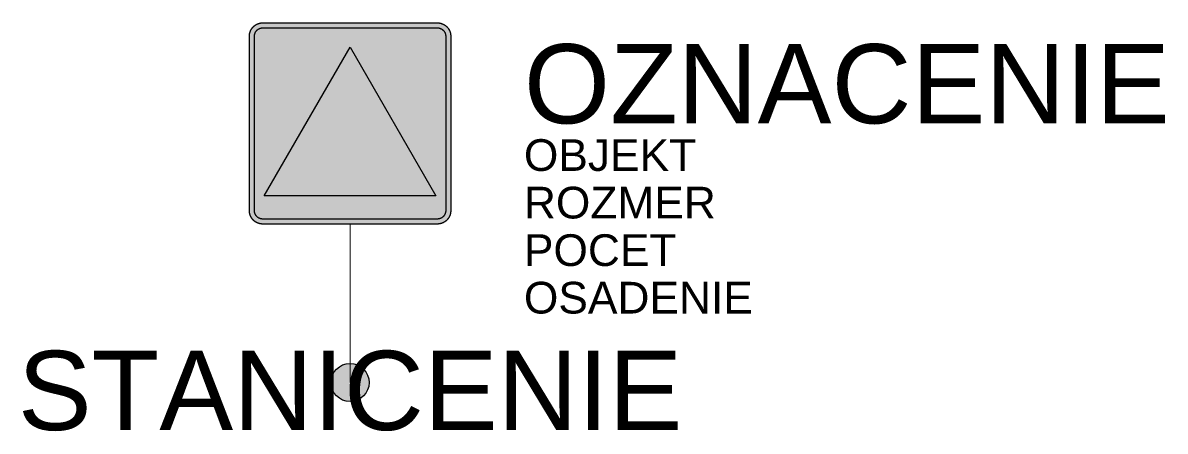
# Model space of a CAD drawing. Header units: metres. Extents: x -10.3 to 25.7, y -1.5 to 11.4.
import ezdxf
from ezdxf.enums import TextEntityAlignment as Align

# ---------------------------------------------------------------- set-up
doc = ezdxf.new("R2010")
doc.units = ezdxf.units.M
doc.layers.get('Defpoints').update_dxf_attribs({"color": 140, "lineweight": 5})
doc.styles.get("Standard").update_dxf_attribs({"font": 'arial.ttf'})

msp = doc.modelspace()

# ---------------------------------------------------------------- hatches: boundary and pattern name
at = {"true_color": 0xf1efea}
for points in [[(-2.752, 5), (-2.757, 5), (-2.762, 5), (-2.767, 5), (-2.773, 5), (-2.778, 5.001), (-2.783, 5.001), (-2.788, 5.002), (-2.793, 5.002), (-2.799, 5.003), (-2.804, 5.003), (-2.809, 5.004), (-2.814, 5.005), (-2.819, 5.005), (-2.824, 5.006), (-2.83, 5.007), (-2.835, 5.008), (-2.84, 5.009), (-2.845, 5.01), (-2.85, 5.012), (-2.855, 5.013), (-2.86, 5.014), (-2.865, 5.015), (-2.87, 5.017), (-2.875, 5.018), (-2.88, 5.02), (-2.885, 5.021), (-2.89, 5.023), (-2.894, 5.025), (-2.899, 5.027), (-2.904, 5.028), (-2.909, 5.03), (-2.914, 5.032), (-2.918, 5.034), (-2.923, 5.036), (-2.928, 5.038), (-2.933, 5.041), (-2.937, 5.043), (-2.942, 5.045), (-2.946, 5.047), (-2.951, 5.05), (-2.956, 5.052), (-2.96, 5.055), (-2.965, 5.057), (-2.969, 5.06), (-2.973, 5.063), (-2.978, 5.065), (-2.982, 5.068), (-2.987, 5.071), (-2.991, 5.074), (-2.995, 5.077), (-2.999, 5.08), (-3.004, 5.083), (-3.008, 5.086), (-3.012, 5.089), (-3.016, 5.093), (-3.02, 5.096), (-3.024, 5.099), (-3.028, 5.103), (-3.032, 5.106), (-3.036, 5.109), (-3.04, 5.113), (-3.044, 5.117), (-3.047, 5.12), (-3.051, 5.124), (-3.055, 5.128), (-3.058, 5.131), (-3.062, 5.135), (-3.065, 5.139), (-3.069, 5.143), (-3.072, 5.147), (-3.076, 5.151), (-3.079, 5.155), (-3.082, 5.159), (-3.086, 5.163), (-3.089, 5.167), (-3.092, 5.171), (-3.095, 5.176), (-3.098, 5.18), (-3.101, 5.184), (-3.104, 5.188), (-3.107, 5.193), (-3.109, 5.197), (-3.112, 5.201), (-3.115, 5.206), (-3.118, 5.21), (-3.12, 5.215), (-3.123, 5.219), (-3.125, 5.224), (-3.128, 5.229), (-3.13, 5.233), (-3.132, 5.238), (-3.134, 5.242), (-3.137, 5.247), (-3.139, 5.252), (-3.141, 5.256), (-3.143, 5.261), (-3.145, 5.266), (-3.147, 5.271), (-3.148, 5.276), (-3.15, 5.281), (-3.152, 5.285), (-3.154, 5.29), (-3.155, 5.295), (-3.157, 5.3), (-3.158, 5.305), (-3.16, 5.31), (-3.161, 5.315), (-3.162, 5.32), (-3.164, 5.325), (-3.165, 5.33), (-3.166, 5.335), (-3.167, 5.34), (-3.168, 5.345), (-3.169, 5.351), (-3.17, 5.356), (-3.17, 5.361), (-3.171, 5.366), (-3.172, 5.371), (-3.172, 5.376), (-3.173, 5.381), (-3.173, 5.387), (-3.174, 5.392), (-3.174, 5.397), (-3.174, 5.402), (-3.175, 5.408), (-3.175, 5.413), (-3.175, 5.418), (-3.175, 5.423), (-3.175, 10.927), (-3.175, 10.932), (-3.175, 10.937), (-3.175, 10.942), (-3.174, 10.948), (-3.174, 10.953), (-3.174, 10.958), (-3.173, 10.963), (-3.173, 10.968), (-3.172, 10.974), (-3.172, 10.979), (-3.171, 10.984), (-3.17, 10.989), (-3.17, 10.994), (-3.169, 10.999), (-3.168, 11.004), (-3.167, 11.01), (-3.166, 11.015), (-3.165, 11.02), (-3.164, 11.025), (-3.162, 11.03), (-3.161, 11.035), (-3.16, 11.04), (-3.158, 11.045), (-3.157, 11.05), (-3.155, 11.055), (-3.154, 11.06), (-3.152, 11.064), (-3.15, 11.069), (-3.148, 11.074), (-3.147, 11.079), (-3.145, 11.084), (-3.143, 11.089), (-3.141, 11.093), (-3.139, 11.098), (-3.137, 11.103), (-3.134, 11.108), (-3.132, 11.112), (-3.13, 11.117), (-3.128, 11.121), (-3.125, 11.126), (-3.123, 11.131), (-3.12, 11.135), (-3.118, 11.14), (-3.115, 11.144), (-3.112, 11.148), (-3.109, 11.153), (-3.107, 11.157), (-3.104, 11.161), (-3.101, 11.166), (-3.098, 11.17), (-3.095, 11.174), (-3.092, 11.178), (-3.089, 11.183), (-3.086, 11.187), (-3.082, 11.191), (-3.079, 11.195), (-3.076, 11.199), (-3.072, 11.203), (-3.069, 11.207), (-3.065, 11.211), (-3.062, 11.215), (-3.058, 11.218), (-3.055, 11.222), (-3.051, 11.226), (-3.047, 11.23), (-3.044, 11.233), (-3.04, 11.237), (-3.036, 11.24), (-3.032, 11.244), (-3.028, 11.247), (-3.024, 11.251), (-3.02, 11.254), (-3.016, 11.257), (-3.012, 11.261), (-3.008, 11.264), (-3.004, 11.267), (-2.999, 11.27), (-2.995, 11.273), (-2.991, 11.276), (-2.987, 11.279), (-2.982, 11.282), (-2.978, 11.284), (-2.973, 11.287), (-2.969, 11.29), (-2.965, 11.293), (-2.96, 11.295), (-2.956, 11.298), (-2.951, 11.3), (-2.946, 11.302), (-2.942, 11.305), (-2.937, 11.307), (-2.933, 11.309), (-2.928, 11.312), (-2.923, 11.314), (-2.918, 11.316), (-2.914, 11.318), (-2.909, 11.32), (-2.904, 11.322), (-2.899, 11.323), (-2.894, 11.325), (-2.89, 11.327), (-2.885, 11.329), (-2.88, 11.33), (-2.875, 11.332), (-2.87, 11.333), (-2.865, 11.335), (-2.86, 11.336), (-2.855, 11.337), (-2.85, 11.338), (-2.845, 11.34), (-2.84, 11.341), (-2.835, 11.342), (-2.83, 11.343), (-2.824, 11.344), (-2.819, 11.345), (-2.814, 11.345), (-2.809, 11.346), (-2.804, 11.347), (-2.799, 11.347), (-2.793, 11.348), (-2.788, 11.348), (-2.783, 11.349), (-2.778, 11.349), (-2.773, 11.349), (-2.767, 11.35), (-2.762, 11.35), (-2.757, 11.35), (-2.752, 11.35), (2.752, 11.35), (2.757, 11.35), (2.762, 11.35), (2.767, 11.35), (2.773, 11.349), (2.778, 11.349), (2.783, 11.349), (2.788, 11.348), (2.793, 11.348), (2.799, 11.347), (2.804, 11.347), (2.809, 11.346), (2.814, 11.345), (2.819, 11.345), (2.824, 11.344), (2.83, 11.343), (2.835, 11.342), (2.84, 11.341), (2.845, 11.34), (2.85, 11.338), (2.855, 11.337), (2.86, 11.336), (2.865, 11.335), (2.87, 11.333), (2.875, 11.332), (2.88, 11.33), (2.885, 11.329), (2.89, 11.327), (2.894, 11.325), (2.899, 11.323), (2.904, 11.322), (2.909, 11.32), (2.914, 11.318), (2.918, 11.316), (2.923, 11.314), (2.928, 11.312), (2.933, 11.309), (2.937, 11.307), (2.942, 11.305), (2.946, 11.302), (2.951, 11.3), (2.956, 11.298), (2.96, 11.295), (2.965, 11.293), (2.969, 11.29), (2.973, 11.287), (2.978, 11.284), (2.982, 11.282), (2.987, 11.279), (2.991, 11.276), (2.995, 11.273), (2.999, 11.27), (3.003, 11.267), (3.008, 11.264), (3.012, 11.261), (3.016, 11.257), (3.02, 11.254), (3.024, 11.251), (3.028, 11.247), (3.032, 11.244), (3.036, 11.24), (3.04, 11.237), (3.044, 11.233), (3.047, 11.23), (3.051, 11.226), (3.055, 11.222), (3.058, 11.218), (3.062, 11.215), (3.065, 11.211), (3.069, 11.207), (3.072, 11.203), (3.076, 11.199), (3.079, 11.195), (3.082, 11.191), (3.086, 11.187), (3.089, 11.183), (3.092, 11.178), (3.095, 11.174), (3.098, 11.17), (3.101, 11.166), (3.104, 11.161), (3.107, 11.157), (3.109, 11.153), (3.112, 11.148), (3.115, 11.144), (3.118, 11.14), (3.12, 11.135), (3.123, 11.131), (3.125, 11.126), (3.128, 11.121), (3.13, 11.117), (3.132, 11.112), (3.134, 11.108), (3.137, 11.103), (3.139, 11.098), (3.141, 11.093), (3.143, 11.089), (3.145, 11.084), (3.147, 11.079), (3.148, 11.074), (3.15, 11.069), (3.152, 11.064), (3.154, 11.06), (3.155, 11.055), (3.157, 11.05), (3.158, 11.045), (3.16, 11.04), (3.161, 11.035), (3.162, 11.03), (3.163, 11.025), (3.165, 11.02), (3.166, 11.015), (3.167, 11.01), (3.168, 11.004), (3.169, 10.999), (3.17, 10.994), (3.17, 10.989), (3.171, 10.984), (3.172, 10.979), (3.172, 10.974), (3.173, 10.968), (3.173, 10.963), (3.174, 10.958), (3.174, 10.953), (3.174, 10.948), (3.175, 10.942), (3.175, 10.937), (3.175, 10.932), (3.175, 10.927), (3.175, 5.423), (3.175, 5.418), (3.175, 5.413), (3.175, 5.408), (3.174, 5.402), (3.174, 5.397), (3.174, 5.392), (3.173, 5.387), (3.173, 5.381), (3.172, 5.376), (3.172, 5.371), (3.171, 5.366), (3.17, 5.361), (3.17, 5.356), (3.169, 5.351), (3.168, 5.345), (3.167, 5.34), (3.166, 5.335), (3.165, 5.33), (3.163, 5.325), (3.162, 5.32), (3.161, 5.315), (3.16, 5.31), (3.158, 5.305), (3.157, 5.3), (3.155, 5.295), (3.154, 5.29), (3.152, 5.285), (3.15, 5.281), (3.148, 5.276), (3.147, 5.271), (3.145, 5.266), (3.143, 5.261), (3.141, 5.256), (3.139, 5.252), (3.137, 5.247), (3.134, 5.242), (3.132, 5.238), (3.13, 5.233), (3.128, 5.229), (3.125, 5.224), (3.123, 5.219), (3.12, 5.215), (3.118, 5.21), (3.115, 5.206), (3.112, 5.201), (3.109, 5.197), (3.107, 5.193), (3.104, 5.188), (3.101, 5.184), (3.098, 5.18), (3.095, 5.176), (3.092, 5.171), (3.089, 5.167), (3.086, 5.163), (3.082, 5.159), (3.079, 5.155), (3.076, 5.151), (3.072, 5.147), (3.069, 5.143), (3.065, 5.139), (3.062, 5.135), (3.058, 5.131), (3.055, 5.128), (3.051, 5.124), (3.047, 5.12), (3.044, 5.117), (3.04, 5.113), (3.036, 5.109), (3.032, 5.106), (3.028, 5.103), (3.024, 5.099), (3.02, 5.096), (3.016, 5.093), (3.012, 5.089), (3.008, 5.086), (3.003, 5.083), (2.999, 5.08), (2.995, 5.077), (2.991, 5.074), (2.987, 5.071), (2.982, 5.068), (2.978, 5.065), (2.973, 5.063), (2.969, 5.06), (2.965, 5.057), (2.96, 5.055), (2.956, 5.052), (2.951, 5.05), (2.946, 5.047), (2.942, 5.045), (2.937, 5.043), (2.933, 5.041), (2.928, 5.038), (2.923, 5.036), (2.918, 5.034), (2.914, 5.032), (2.909, 5.03), (2.904, 5.028), (2.899, 5.027), (2.894, 5.025), (2.89, 5.023), (2.885, 5.021), (2.88, 5.02), (2.875, 5.018), (2.87, 5.017), (2.865, 5.015), (2.86, 5.014), (2.855, 5.013), (2.85, 5.012), (2.845, 5.01), (2.84, 5.009), (2.835, 5.008), (2.83, 5.007), (2.824, 5.006), (2.819, 5.005), (2.814, 5.005), (2.809, 5.004), (2.804, 5.003), (2.799, 5.003), (2.793, 5.002), (2.788, 5.002), (2.783, 5.001), (2.778, 5.001), (2.773, 5), (2.767, 5), (2.762, 5), (2.757, 5), (2.752, 5)], [(-2.709, 5.889), (0, 10.582), (2.709, 5.889)]]:
    msp.add_hatch(color=7, dxfattribs=at).paths.add_polyline_path(points)
at = {"true_color": 0x005b8c}
msp.add_hatch(color=146, dxfattribs=at).paths.add_polyline_path([(-2.752, 5.159), (-2.759, 5.159), (-2.765, 5.159), (-2.772, 5.159), (-2.779, 5.16), (-2.785, 5.161), (-2.792, 5.162), (-2.799, 5.163), (-2.805, 5.164), (-2.811, 5.166), (-2.818, 5.167), (-2.824, 5.169), (-2.83, 5.171), (-2.837, 5.173), (-2.843, 5.175), (-2.849, 5.177), (-2.855, 5.18), (-2.861, 5.182), (-2.866, 5.185), (-2.872, 5.188), (-2.878, 5.191), (-2.883, 5.194), (-2.889, 5.197), (-2.894, 5.2), (-2.9, 5.204), (-2.905, 5.207), (-2.91, 5.211), (-2.915, 5.215), (-2.92, 5.219), (-2.925, 5.223), (-2.93, 5.227), (-2.934, 5.232), (-2.939, 5.236), (-2.943, 5.241), (-2.947, 5.245), (-2.952, 5.25), (-2.956, 5.255), (-2.96, 5.26), (-2.964, 5.265), (-2.967, 5.27), (-2.971, 5.275), (-2.975, 5.281), (-2.978, 5.286), (-2.981, 5.292), (-2.984, 5.297), (-2.987, 5.303), (-2.99, 5.309), (-2.993, 5.314), (-2.996, 5.32), (-2.998, 5.326), (-3, 5.332), (-3.002, 5.338), (-3.004, 5.345), (-3.006, 5.351), (-3.008, 5.357), (-3.01, 5.364), (-3.011, 5.37), (-3.012, 5.376), (-3.013, 5.383), (-3.014, 5.39), (-3.015, 5.396), (-3.015, 5.403), (-3.016, 5.41), (-3.016, 5.417), (-3.016, 5.423), (-3.016, 10.927), (-3.016, 10.933), (-3.016, 10.94), (-3.015, 10.947), (-3.015, 10.954), (-3.014, 10.96), (-3.013, 10.967), (-3.012, 10.973), (-3.011, 10.98), (-3.01, 10.986), (-3.008, 10.993), (-3.006, 10.999), (-3.004, 11.005), (-3.002, 11.011), (-3, 11.018), (-2.998, 11.024), (-2.996, 11.03), (-2.993, 11.035), (-2.99, 11.041), (-2.987, 11.047), (-2.984, 11.053), (-2.981, 11.058), (-2.978, 11.064), (-2.975, 11.069), (-2.971, 11.075), (-2.967, 11.08), (-2.964, 11.085), (-2.96, 11.09), (-2.956, 11.095), (-2.952, 11.1), (-2.947, 11.105), (-2.943, 11.109), (-2.939, 11.114), (-2.934, 11.118), (-2.93, 11.122), (-2.925, 11.127), (-2.92, 11.131), (-2.915, 11.135), (-2.91, 11.139), (-2.905, 11.142), (-2.9, 11.146), (-2.894, 11.149), (-2.889, 11.153), (-2.883, 11.156), (-2.878, 11.159), (-2.872, 11.162), (-2.866, 11.165), (-2.861, 11.168), (-2.855, 11.17), (-2.849, 11.173), (-2.843, 11.175), (-2.837, 11.177), (-2.83, 11.179), (-2.824, 11.181), (-2.818, 11.183), (-2.811, 11.184), (-2.805, 11.186), (-2.799, 11.187), (-2.792, 11.188), (-2.785, 11.189), (-2.779, 11.19), (-2.772, 11.19), (-2.765, 11.191), (-2.759, 11.191), (-2.752, 11.191), (2.752, 11.191), (2.758, 11.191), (2.765, 11.191), (2.772, 11.19), (2.779, 11.19), (2.785, 11.189), (2.792, 11.188), (2.799, 11.187), (2.805, 11.186), (2.811, 11.184), (2.818, 11.183), (2.824, 11.181), (2.83, 11.179), (2.837, 11.177), (2.843, 11.175), (2.849, 11.173), (2.855, 11.17), (2.861, 11.168), (2.866, 11.165), (2.872, 11.162), (2.878, 11.159), (2.883, 11.156), (2.889, 11.153), (2.894, 11.149), (2.9, 11.146), (2.905, 11.142), (2.91, 11.139), (2.915, 11.135), (2.92, 11.131), (2.925, 11.127), (2.93, 11.122), (2.934, 11.118), (2.939, 11.114), (2.943, 11.109), (2.947, 11.105), (2.952, 11.1), (2.956, 11.095), (2.96, 11.09), (2.964, 11.085), (2.967, 11.08), (2.971, 11.075), (2.975, 11.069), (2.978, 11.064), (2.981, 11.058), (2.984, 11.053), (2.987, 11.047), (2.99, 11.041), (2.993, 11.035), (2.995, 11.03), (2.998, 11.024), (3, 11.018), (3.002, 11.011), (3.004, 11.005), (3.006, 10.999), (3.008, 10.993), (3.009, 10.986), (3.011, 10.98), (3.012, 10.973), (3.013, 10.967), (3.014, 10.96), (3.015, 10.954), (3.015, 10.947), (3.016, 10.94), (3.016, 10.933), (3.016, 10.927), (3.016, 5.423), (3.016, 5.417), (3.016, 5.41), (3.015, 5.403), (3.015, 5.396), (3.014, 5.39), (3.013, 5.383), (3.012, 5.376), (3.011, 5.37), (3.009, 5.364), (3.008, 5.357), (3.006, 5.351), (3.004, 5.345), (3.002, 5.338), (3, 5.332), (2.998, 5.326), (2.995, 5.32), (2.993, 5.314), (2.99, 5.309), (2.987, 5.303), (2.984, 5.297), (2.981, 5.292), (2.978, 5.286), (2.975, 5.281), (2.971, 5.275), (2.967, 5.27), (2.964, 5.265), (2.96, 5.26), (2.956, 5.255), (2.952, 5.25), (2.947, 5.245), (2.943, 5.241), (2.939, 5.236), (2.934, 5.232), (2.93, 5.227), (2.925, 5.223), (2.92, 5.219), (2.915, 5.215), (2.91, 5.211), (2.905, 5.207), (2.9, 5.204), (2.894, 5.2), (2.889, 5.197), (2.883, 5.194), (2.878, 5.191), (2.872, 5.188), (2.866, 5.185), (2.861, 5.182), (2.855, 5.18), (2.849, 5.177), (2.843, 5.175), (2.837, 5.173), (2.83, 5.171), (2.824, 5.169), (2.818, 5.167), (2.811, 5.166), (2.805, 5.164), (2.799, 5.163), (2.792, 5.162), (2.785, 5.161), (2.779, 5.16), (2.772, 5.159), (2.765, 5.159), (2.758, 5.159), (2.752, 5.159)])
at = {"true_color": 0x292829}
h = msp.add_hatch(color=250, dxfattribs=at)
h.paths.add_polyline_path([(-2.159, 6.143), (-2.012, 6.397), (-1.491, 6.397), (-1.6, 6.143)])
h.paths.add_polyline_path([(-1.219, 6.143), (-1.136, 6.397), (-0.615, 6.397), (-0.66, 6.143)], flags=16)
edge = h.paths.add_edge_path(flags=16)
edge.add_line((-0.279, 6.143), (-0.26, 6.397))
edge.add_line((-0.26, 6.397), (0.26, 6.397))
edge.add_line((0.26, 6.397), (0.279, 6.143))
edge.add_line((0.279, 6.143), (-0.27, 6.143))
h.paths.add_polyline_path([(0.66, 6.143), (0.615, 6.397), (1.136, 6.397), (1.219, 6.143)], flags=16)
h.paths.add_polyline_path([(1.6, 6.143), (1.491, 6.397), (2.012, 6.397), (2.159, 6.143)], flags=16)
h = msp.add_hatch(color=0)
h.dxf.hatch_style = 1
h.paths.add_polyline_path([(0.6, 0, 1), (-0.6, 0, 1)])

# ---------------------------------------------------------------- linework, layer by layer
at = {"lineweight": 9}
msp.add_line((0, 5), (0, 2.5), dxfattribs=at)
at = {"color": 0, "lineweight": 9}
msp.add_line((0, 2.5), (0, 0), dxfattribs=at)
at = {"color": 7, "true_color": 0xf1efea}
for points in [[(-2.752, 5), (-2.757, 5), (-2.762, 5), (-2.767, 5), (-2.773, 5), (-2.778, 5.001), (-2.783, 5.001), (-2.788, 5.002), (-2.793, 5.002), (-2.799, 5.003), (-2.804, 5.003), (-2.809, 5.004), (-2.814, 5.005), (-2.819, 5.005), (-2.824, 5.006), (-2.83, 5.007), (-2.835, 5.008), (-2.84, 5.009), (-2.845, 5.01), (-2.85, 5.012), (-2.855, 5.013), (-2.86, 5.014), (-2.865, 5.015), (-2.87, 5.017), (-2.875, 5.018), (-2.88, 5.02), (-2.885, 5.021), (-2.89, 5.023), (-2.894, 5.025), (-2.899, 5.027), (-2.904, 5.028), (-2.909, 5.03), (-2.914, 5.032), (-2.918, 5.034), (-2.923, 5.036), (-2.928, 5.038), (-2.933, 5.041), (-2.937, 5.043), (-2.942, 5.045), (-2.946, 5.047), (-2.951, 5.05), (-2.956, 5.052), (-2.96, 5.055), (-2.965, 5.057), (-2.969, 5.06), (-2.973, 5.063), (-2.978, 5.065), (-2.982, 5.068), (-2.987, 5.071), (-2.991, 5.074), (-2.995, 5.077), (-2.999, 5.08), (-3.004, 5.083), (-3.008, 5.086), (-3.012, 5.089), (-3.016, 5.093), (-3.02, 5.096), (-3.024, 5.099), (-3.028, 5.103), (-3.032, 5.106), (-3.036, 5.109), (-3.04, 5.113), (-3.044, 5.117), (-3.047, 5.12), (-3.051, 5.124), (-3.055, 5.128), (-3.058, 5.131), (-3.062, 5.135), (-3.065, 5.139), (-3.069, 5.143), (-3.072, 5.147), (-3.076, 5.151), (-3.079, 5.155), (-3.082, 5.159), (-3.086, 5.163), (-3.089, 5.167), (-3.092, 5.171), (-3.095, 5.176), (-3.098, 5.18), (-3.101, 5.184), (-3.104, 5.188), (-3.107, 5.193), (-3.109, 5.197), (-3.112, 5.201), (-3.115, 5.206), (-3.118, 5.21), (-3.12, 5.215), (-3.123, 5.219), (-3.125, 5.224), (-3.128, 5.229), (-3.13, 5.233), (-3.132, 5.238), (-3.134, 5.242), (-3.137, 5.247), (-3.139, 5.252), (-3.141, 5.256), (-3.143, 5.261), (-3.145, 5.266), (-3.147, 5.271), (-3.148, 5.276), (-3.15, 5.281), (-3.152, 5.285), (-3.154, 5.29), (-3.155, 5.295), (-3.157, 5.3), (-3.158, 5.305), (-3.16, 5.31), (-3.161, 5.315), (-3.162, 5.32), (-3.164, 5.325), (-3.165, 5.33), (-3.166, 5.335), (-3.167, 5.34), (-3.168, 5.345), (-3.169, 5.351), (-3.17, 5.356), (-3.17, 5.361), (-3.171, 5.366), (-3.172, 5.371), (-3.172, 5.376), (-3.173, 5.381), (-3.173, 5.387), (-3.174, 5.392), (-3.174, 5.397), (-3.174, 5.402), (-3.175, 5.408), (-3.175, 5.413), (-3.175, 5.418), (-3.175, 5.423), (-3.175, 10.927), (-3.175, 10.932), (-3.175, 10.937), (-3.175, 10.942), (-3.174, 10.948), (-3.174, 10.953), (-3.174, 10.958), (-3.173, 10.963), (-3.173, 10.968), (-3.172, 10.974), (-3.172, 10.979), (-3.171, 10.984), (-3.17, 10.989), (-3.17, 10.994), (-3.169, 10.999), (-3.168, 11.004), (-3.167, 11.01), (-3.166, 11.015), (-3.165, 11.02), (-3.164, 11.025), (-3.162, 11.03), (-3.161, 11.035), (-3.16, 11.04), (-3.158, 11.045), (-3.157, 11.05), (-3.155, 11.055), (-3.154, 11.06), (-3.152, 11.064), (-3.15, 11.069), (-3.148, 11.074), (-3.147, 11.079), (-3.145, 11.084), (-3.143, 11.089), (-3.141, 11.093), (-3.139, 11.098), (-3.137, 11.103), (-3.134, 11.108), (-3.132, 11.112), (-3.13, 11.117), (-3.128, 11.121), (-3.125, 11.126), (-3.123, 11.131), (-3.12, 11.135), (-3.118, 11.14), (-3.115, 11.144), (-3.112, 11.148), (-3.109, 11.153), (-3.107, 11.157), (-3.104, 11.161), (-3.101, 11.166), (-3.098, 11.17), (-3.095, 11.174), (-3.092, 11.178), (-3.089, 11.183), (-3.086, 11.187), (-3.082, 11.191), (-3.079, 11.195), (-3.076, 11.199), (-3.072, 11.203), (-3.069, 11.207), (-3.065, 11.211), (-3.062, 11.215), (-3.058, 11.218), (-3.055, 11.222), (-3.051, 11.226), (-3.047, 11.23), (-3.044, 11.233), (-3.04, 11.237), (-3.036, 11.24), (-3.032, 11.244), (-3.028, 11.247), (-3.024, 11.251), (-3.02, 11.254), (-3.016, 11.257), (-3.012, 11.261), (-3.008, 11.264), (-3.004, 11.267), (-2.999, 11.27), (-2.995, 11.273), (-2.991, 11.276), (-2.987, 11.279), (-2.982, 11.282), (-2.978, 11.284), (-2.973, 11.287), (-2.969, 11.29), (-2.965, 11.293), (-2.96, 11.295), (-2.956, 11.298), (-2.951, 11.3), (-2.946, 11.302), (-2.942, 11.305), (-2.937, 11.307), (-2.933, 11.309), (-2.928, 11.312), (-2.923, 11.314), (-2.918, 11.316), (-2.914, 11.318), (-2.909, 11.32), (-2.904, 11.322), (-2.899, 11.323), (-2.894, 11.325), (-2.89, 11.327), (-2.885, 11.329), (-2.88, 11.33), (-2.875, 11.332), (-2.87, 11.333), (-2.865, 11.335), (-2.86, 11.336), (-2.855, 11.337), (-2.85, 11.338), (-2.845, 11.34), (-2.84, 11.341), (-2.835, 11.342), (-2.83, 11.343), (-2.824, 11.344), (-2.819, 11.345), (-2.814, 11.345), (-2.809, 11.346), (-2.804, 11.347), (-2.799, 11.347), (-2.793, 11.348), (-2.788, 11.348), (-2.783, 11.349), (-2.778, 11.349), (-2.773, 11.349), (-2.767, 11.35), (-2.762, 11.35), (-2.757, 11.35), (-2.752, 11.35), (2.752, 11.35), (2.757, 11.35), (2.762, 11.35), (2.767, 11.35), (2.773, 11.349), (2.778, 11.349), (2.783, 11.349), (2.788, 11.348), (2.793, 11.348), (2.799, 11.347), (2.804, 11.347), (2.809, 11.346), (2.814, 11.345), (2.819, 11.345), (2.824, 11.344), (2.83, 11.343), (2.835, 11.342), (2.84, 11.341), (2.845, 11.34), (2.85, 11.338), (2.855, 11.337), (2.86, 11.336), (2.865, 11.335), (2.87, 11.333), (2.875, 11.332), (2.88, 11.33), (2.885, 11.329), (2.89, 11.327), (2.894, 11.325), (2.899, 11.323), (2.904, 11.322), (2.909, 11.32), (2.914, 11.318), (2.918, 11.316), (2.923, 11.314), (2.928, 11.312), (2.933, 11.309), (2.937, 11.307), (2.942, 11.305), (2.946, 11.302), (2.951, 11.3), (2.956, 11.298), (2.96, 11.295), (2.965, 11.293), (2.969, 11.29), (2.973, 11.287), (2.978, 11.284), (2.982, 11.282), (2.987, 11.279), (2.991, 11.276), (2.995, 11.273), (2.999, 11.27), (3.003, 11.267), (3.008, 11.264), (3.012, 11.261), (3.016, 11.257), (3.02, 11.254), (3.024, 11.251), (3.028, 11.247), (3.032, 11.244), (3.036, 11.24), (3.04, 11.237), (3.044, 11.233), (3.047, 11.23), (3.051, 11.226), (3.055, 11.222), (3.058, 11.218), (3.062, 11.215), (3.065, 11.211), (3.069, 11.207), (3.072, 11.203), (3.076, 11.199), (3.079, 11.195), (3.082, 11.191), (3.086, 11.187), (3.089, 11.183), (3.092, 11.178), (3.095, 11.174), (3.098, 11.17), (3.101, 11.166), (3.104, 11.161), (3.107, 11.157), (3.109, 11.153), (3.112, 11.148), (3.115, 11.144), (3.118, 11.14), (3.12, 11.135), (3.123, 11.131), (3.125, 11.126), (3.128, 11.121), (3.13, 11.117), (3.132, 11.112), (3.134, 11.108), (3.137, 11.103), (3.139, 11.098), (3.141, 11.093), (3.143, 11.089), (3.145, 11.084), (3.147, 11.079), (3.148, 11.074), (3.15, 11.069), (3.152, 11.064), (3.154, 11.06), (3.155, 11.055), (3.157, 11.05), (3.158, 11.045), (3.16, 11.04), (3.161, 11.035), (3.162, 11.03), (3.163, 11.025), (3.165, 11.02), (3.166, 11.015), (3.167, 11.01), (3.168, 11.004), (3.169, 10.999), (3.17, 10.994), (3.17, 10.989), (3.171, 10.984), (3.172, 10.979), (3.172, 10.974), (3.173, 10.968), (3.173, 10.963), (3.174, 10.958), (3.174, 10.953), (3.174, 10.948), (3.175, 10.942), (3.175, 10.937), (3.175, 10.932), (3.175, 10.927), (3.175, 5.423), (3.175, 5.418), (3.175, 5.413), (3.175, 5.408), (3.174, 5.402), (3.174, 5.397), (3.174, 5.392), (3.173, 5.387), (3.173, 5.381), (3.172, 5.376), (3.172, 5.371), (3.171, 5.366), (3.17, 5.361), (3.17, 5.356), (3.169, 5.351), (3.168, 5.345), (3.167, 5.34), (3.166, 5.335), (3.165, 5.33), (3.163, 5.325), (3.162, 5.32), (3.161, 5.315), (3.16, 5.31), (3.158, 5.305), (3.157, 5.3), (3.155, 5.295), (3.154, 5.29), (3.152, 5.285), (3.15, 5.281), (3.148, 5.276), (3.147, 5.271), (3.145, 5.266), (3.143, 5.261), (3.141, 5.256), (3.139, 5.252), (3.137, 5.247), (3.134, 5.242), (3.132, 5.238), (3.13, 5.233), (3.128, 5.229), (3.125, 5.224), (3.123, 5.219), (3.12, 5.215), (3.118, 5.21), (3.115, 5.206), (3.112, 5.201), (3.109, 5.197), (3.107, 5.193), (3.104, 5.188), (3.101, 5.184), (3.098, 5.18), (3.095, 5.176), (3.092, 5.171), (3.089, 5.167), (3.086, 5.163), (3.082, 5.159), (3.079, 5.155), (3.076, 5.151), (3.072, 5.147), (3.069, 5.143), (3.065, 5.139), (3.062, 5.135), (3.058, 5.131), (3.055, 5.128), (3.051, 5.124), (3.047, 5.12), (3.044, 5.117), (3.04, 5.113), (3.036, 5.109), (3.032, 5.106), (3.028, 5.103), (3.024, 5.099), (3.02, 5.096), (3.016, 5.093), (3.012, 5.089), (3.008, 5.086), (3.003, 5.083), (2.999, 5.08), (2.995, 5.077), (2.991, 5.074), (2.987, 5.071), (2.982, 5.068), (2.978, 5.065), (2.973, 5.063), (2.969, 5.06), (2.965, 5.057), (2.96, 5.055), (2.956, 5.052), (2.951, 5.05), (2.946, 5.047), (2.942, 5.045), (2.937, 5.043), (2.933, 5.041), (2.928, 5.038), (2.923, 5.036), (2.918, 5.034), (2.914, 5.032), (2.909, 5.03), (2.904, 5.028), (2.899, 5.027), (2.894, 5.025), (2.89, 5.023), (2.885, 5.021), (2.88, 5.02), (2.875, 5.018), (2.87, 5.017), (2.865, 5.015), (2.86, 5.014), (2.855, 5.013), (2.85, 5.012), (2.845, 5.01), (2.84, 5.009), (2.835, 5.008), (2.83, 5.007), (2.824, 5.006), (2.819, 5.005), (2.814, 5.005), (2.809, 5.004), (2.804, 5.003), (2.799, 5.003), (2.793, 5.002), (2.788, 5.002), (2.783, 5.001), (2.778, 5.001), (2.773, 5), (2.767, 5), (2.762, 5), (2.757, 5), (2.752, 5), (-2.752, 5)], [(-2.709, 5.889), (0, 10.582), (2.709, 5.889), (-2.709, 5.889)]]:
    msp.add_lwpolyline(points, dxfattribs=at)
at = {"color": 146, "true_color": 0x005b8c}
msp.add_lwpolyline([(-2.752, 5.159), (-2.759, 5.159), (-2.765, 5.159), (-2.772, 5.159), (-2.779, 5.16), (-2.785, 5.161), (-2.792, 5.162), (-2.799, 5.163), (-2.805, 5.164), (-2.811, 5.166), (-2.818, 5.167), (-2.824, 5.169), (-2.83, 5.171), (-2.837, 5.173), (-2.843, 5.175), (-2.849, 5.177), (-2.855, 5.18), (-2.861, 5.182), (-2.866, 5.185), (-2.872, 5.188), (-2.878, 5.191), (-2.883, 5.194), (-2.889, 5.197), (-2.894, 5.2), (-2.9, 5.204), (-2.905, 5.207), (-2.91, 5.211), (-2.915, 5.215), (-2.92, 5.219), (-2.925, 5.223), (-2.93, 5.227), (-2.934, 5.232), (-2.939, 5.236), (-2.943, 5.241), (-2.947, 5.245), (-2.952, 5.25), (-2.956, 5.255), (-2.96, 5.26), (-2.964, 5.265), (-2.967, 5.27), (-2.971, 5.275), (-2.975, 5.281), (-2.978, 5.286), (-2.981, 5.292), (-2.984, 5.297), (-2.987, 5.303), (-2.99, 5.309), (-2.993, 5.314), (-2.996, 5.32), (-2.998, 5.326), (-3, 5.332), (-3.002, 5.338), (-3.004, 5.345), (-3.006, 5.351), (-3.008, 5.357), (-3.01, 5.364), (-3.011, 5.37), (-3.012, 5.376), (-3.013, 5.383), (-3.014, 5.39), (-3.015, 5.396), (-3.015, 5.403), (-3.016, 5.41), (-3.016, 5.417), (-3.016, 5.423), (-3.016, 10.927), (-3.016, 10.933), (-3.016, 10.94), (-3.015, 10.947), (-3.015, 10.954), (-3.014, 10.96), (-3.013, 10.967), (-3.012, 10.973), (-3.011, 10.98), (-3.01, 10.986), (-3.008, 10.993), (-3.006, 10.999), (-3.004, 11.005), (-3.002, 11.011), (-3, 11.018), (-2.998, 11.024), (-2.996, 11.03), (-2.993, 11.035), (-2.99, 11.041), (-2.987, 11.047), (-2.984, 11.053), (-2.981, 11.058), (-2.978, 11.064), (-2.975, 11.069), (-2.971, 11.075), (-2.967, 11.08), (-2.964, 11.085), (-2.96, 11.09), (-2.956, 11.095), (-2.952, 11.1), (-2.947, 11.105), (-2.943, 11.109), (-2.939, 11.114), (-2.934, 11.118), (-2.93, 11.122), (-2.925, 11.127), (-2.92, 11.131), (-2.915, 11.135), (-2.91, 11.139), (-2.905, 11.142), (-2.9, 11.146), (-2.894, 11.149), (-2.889, 11.153), (-2.883, 11.156), (-2.878, 11.159), (-2.872, 11.162), (-2.866, 11.165), (-2.861, 11.168), (-2.855, 11.17), (-2.849, 11.173), (-2.843, 11.175), (-2.837, 11.177), (-2.83, 11.179), (-2.824, 11.181), (-2.818, 11.183), (-2.811, 11.184), (-2.805, 11.186), (-2.799, 11.187), (-2.792, 11.188), (-2.785, 11.189), (-2.779, 11.19), (-2.772, 11.19), (-2.765, 11.191), (-2.759, 11.191), (-2.752, 11.191), (2.752, 11.191), (2.758, 11.191), (2.765, 11.191), (2.772, 11.19), (2.779, 11.19), (2.785, 11.189), (2.792, 11.188), (2.799, 11.187), (2.805, 11.186), (2.811, 11.184), (2.818, 11.183), (2.824, 11.181), (2.83, 11.179), (2.837, 11.177), (2.843, 11.175), (2.849, 11.173), (2.855, 11.17), (2.861, 11.168), (2.866, 11.165), (2.872, 11.162), (2.878, 11.159), (2.883, 11.156), (2.889, 11.153), (2.894, 11.149), (2.9, 11.146), (2.905, 11.142), (2.91, 11.139), (2.915, 11.135), (2.92, 11.131), (2.925, 11.127), (2.93, 11.122), (2.934, 11.118), (2.939, 11.114), (2.943, 11.109), (2.947, 11.105), (2.952, 11.1), (2.956, 11.095), (2.96, 11.09), (2.964, 11.085), (2.967, 11.08), (2.971, 11.075), (2.975, 11.069), (2.978, 11.064), (2.981, 11.058), (2.984, 11.053), (2.987, 11.047), (2.99, 11.041), (2.993, 11.035), (2.995, 11.03), (2.998, 11.024), (3, 11.018), (3.002, 11.011), (3.004, 11.005), (3.006, 10.999), (3.008, 10.993), (3.009, 10.986), (3.011, 10.98), (3.012, 10.973), (3.013, 10.967), (3.014, 10.96), (3.015, 10.954), (3.015, 10.947), (3.016, 10.94), (3.016, 10.933), (3.016, 10.927), (3.016, 5.423), (3.016, 5.417), (3.016, 5.41), (3.015, 5.403), (3.015, 5.396), (3.014, 5.39), (3.013, 5.383), (3.012, 5.376), (3.011, 5.37), (3.009, 5.364), (3.008, 5.357), (3.006, 5.351), (3.004, 5.345), (3.002, 5.338), (3, 5.332), (2.998, 5.326), (2.995, 5.32), (2.993, 5.314), (2.99, 5.309), (2.987, 5.303), (2.984, 5.297), (2.981, 5.292), (2.978, 5.286), (2.975, 5.281), (2.971, 5.275), (2.967, 5.27), (2.964, 5.265), (2.96, 5.26), (2.956, 5.255), (2.952, 5.25), (2.947, 5.245), (2.943, 5.241), (2.939, 5.236), (2.934, 5.232), (2.93, 5.227), (2.925, 5.223), (2.92, 5.219), (2.915, 5.215), (2.91, 5.211), (2.905, 5.207), (2.9, 5.204), (2.894, 5.2), (2.889, 5.197), (2.883, 5.194), (2.878, 5.191), (2.872, 5.188), (2.866, 5.185), (2.861, 5.182), (2.855, 5.18), (2.849, 5.177), (2.843, 5.175), (2.837, 5.173), (2.83, 5.171), (2.824, 5.169), (2.818, 5.167), (2.811, 5.166), (2.805, 5.164), (2.799, 5.163), (2.792, 5.162), (2.785, 5.161), (2.779, 5.16), (2.772, 5.159), (2.765, 5.159), (2.758, 5.159), (2.752, 5.159), (-2.752, 5.159)], dxfattribs=at)
at = {"color": 0}
msp.add_circle((0, 0), 0.6, dxfattribs=at)

# ---------------------------------------------------------------- texts
msp.add_attdef('OZNACENIE', (5.482, 8.177), '326-LOOKSMER', height=2.5)
msp.add_attdef('STANICENIE', text='', height=2.5).set_placement((0, 1), align=Align.TOP_CENTER)
at = {"layer": 'Defpoints'}
for tag, p, s in [('OBJEKT', (5.482, 6.677), ''), ('ROZMER', (5.482, 5.177), '420x420/600x600'), ('POCET', (5.482, 3.677), ''), ('OSADENIE', (5.482, 2.177), '')]:
    msp.add_attdef(tag, p, s, height=1, dxfattribs=at)

doc.saveas('drawing.dxf')
